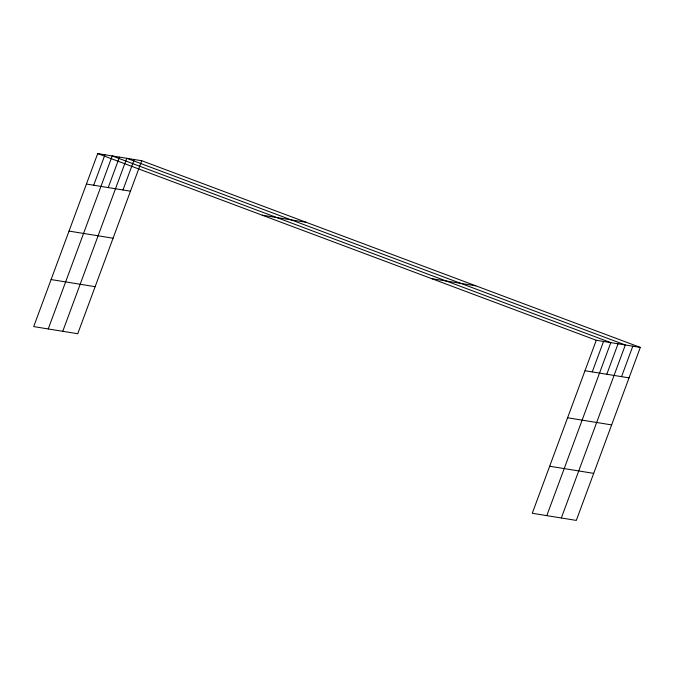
<?xml version="1.0" encoding="UTF-8"?>
<svg xmlns="http://www.w3.org/2000/svg" width="674" height="674" viewBox="0 0 674 674"><rect width="100%" height="100%" fill="white"/><g stroke="black" fill="none" stroke-linecap="round" stroke-linejoin="round"><path stroke-width="1.01" d="M141.734 160.724L97.696 153.588L33.7 326.595L77.737 333.731L141.734 160.724L640.3 347.405L576.304 520.412L532.266 513.276L596.263 340.269L640.3 347.405M93.694 185.232L104.967 154.767M48.233 328.954L112.229 155.938L610.796 342.619L546.799 515.635M108.228 187.583L119.492 157.118M62.766 331.305L126.763 158.297L625.329 344.978L561.332 517.986M122.98 189.967L134.244 159.511M592.261 371.905L603.533 341.448M606.794 374.264L618.058 343.799M621.546 376.648L632.81 346.192M86.432 184.053L130.47 191.18M262.228 215.191L306.257 222.327M431.739 278.665L475.777 285.801M69.026 231.089L113.063 238.225M51.098 279.558L95.135 286.686M584.998 370.734L629.036 377.861M567.592 417.77L611.63 424.906M549.664 466.24L593.701 473.367M97.696 153.588L596.263 340.269"/></g></svg>
